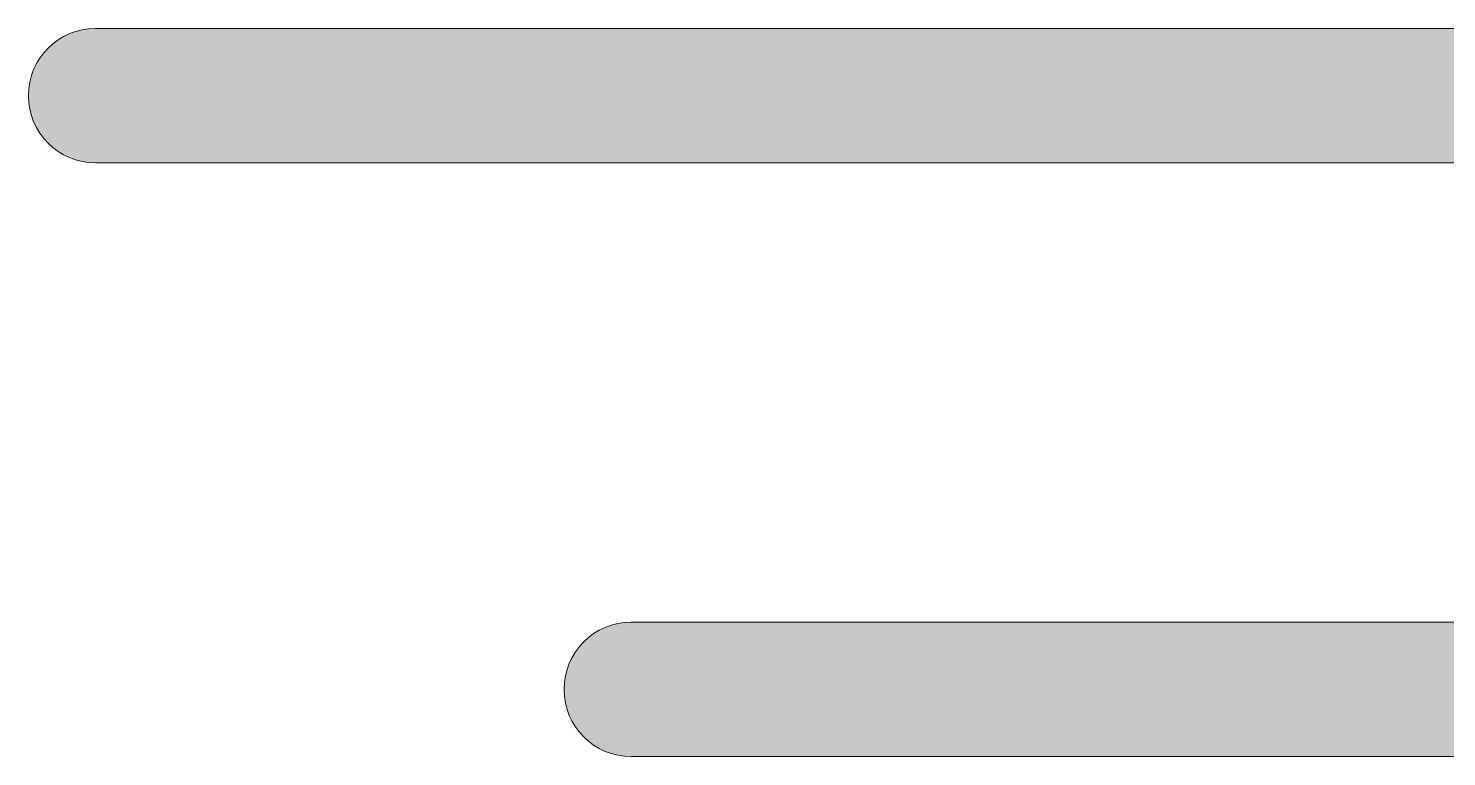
# Model space of a CAD drawing. Header units: inches. Extents: x 58 to 1022, y -797 to -283.
# Drawn here: x 130.9 to 203.9, y -788.2 to -750.7 of the extents above; entities that cross this region are included whole.
import ezdxf

# ---------------------------------------------------------------- set-up
doc = ezdxf.new("R2010")
doc.units = ezdxf.units.IN
doc.header["$MEASUREMENT"] = 0
doc.layers.add('Layer 1', color=7, linetype='Continuous')

# ---------------------------------------------------------------- blocks, each defined once
blk = doc.blocks.new('block 51')
at = {"layer": 'Layer 1', "true_color": 0x680b10}
h = blk.add_hatch(color=246, dxfattribs=at)
h.dxf.hatch_style = 2
edge = h.paths.add_edge_path()
edge.add_spline(control_points=[(354.798, -757.661), (354.798, -757.661), (134.35, -757.661), (134.35, -757.661), (132.441, -757.661), (130.892, -756.112), (130.892, -754.203), (130.892, -752.293), (132.441, -750.745), (134.35, -750.745), (134.35, -750.745), (354.798, -750.745), (354.798, -750.745), (356.708, -750.745), (358.256, -752.293), (358.256, -754.203), (358.256, -756.112), (356.708, -757.661), (354.798, -757.661)], knot_values=[0, 0, 0, 0, 1, 1, 1, 2, 2, 2, 3, 3, 3, 4, 4, 4, 5, 5, 5, 6, 6, 6, 6], degree=3, periodic=1)
at = {"layer": 'Layer 1', "lineweight": 0}
blk.add_open_spline([(354.798, -757.661), (354.798, -757.661), (134.35, -757.661), (134.35, -757.661), (132.441, -757.661), (130.892, -756.112), (130.892, -754.203), (130.892, -752.293), (132.441, -750.745), (134.35, -750.745), (134.35, -750.745), (354.798, -750.745), (354.798, -750.745), (356.708, -750.745), (358.256, -752.293), (358.256, -754.203), (358.256, -756.112), (356.708, -757.661), (354.798, -757.661)], degree=3, knots=[0, 0, 0, 0, 1, 1, 1, 2, 2, 2, 3, 3, 3, 4, 4, 4, 5, 5, 5, 6, 6, 6, 6], dxfattribs=at)
blk = doc.blocks.new('block 52')
at = {"layer": 'Layer 1', "true_color": 0x680b10}
h = blk.add_hatch(color=246, dxfattribs=at)
h.dxf.hatch_style = 2
edge = h.paths.add_edge_path()
edge.add_spline(control_points=[(354.798, -788.205), (354.798, -788.205), (161.906, -788.205), (161.906, -788.205), (159.997, -788.205), (158.448, -786.657), (158.448, -784.747), (158.448, -782.838), (159.997, -781.289), (161.906, -781.289), (161.906, -781.289), (354.798, -781.289), (354.798, -781.289), (356.708, -781.289), (358.256, -782.838), (358.256, -784.747), (358.256, -786.657), (356.708, -788.205), (354.798, -788.205)], knot_values=[0, 0, 0, 0, 1, 1, 1, 2, 2, 2, 3, 3, 3, 4, 4, 4, 5, 5, 5, 6, 6, 6, 6], degree=3, periodic=1)
at = {"layer": 'Layer 1', "lineweight": 0}
blk.add_open_spline([(354.798, -788.205), (354.798, -788.205), (161.906, -788.205), (161.906, -788.205), (159.997, -788.205), (158.448, -786.657), (158.448, -784.747), (158.448, -782.838), (159.997, -781.289), (161.906, -781.289), (161.906, -781.289), (354.798, -781.289), (354.798, -781.289), (356.708, -781.289), (358.256, -782.838), (358.256, -784.747), (358.256, -786.657), (356.708, -788.205), (354.798, -788.205)], degree=3, knots=[0, 0, 0, 0, 1, 1, 1, 2, 2, 2, 3, 3, 3, 4, 4, 4, 5, 5, 5, 6, 6, 6, 6], dxfattribs=at)
blk = doc.blocks.new('block 50')
at = {"layer": 'Layer 1'}
for name in ['block 51', 'block 52']:
    blk.add_blockref(name, (0, 0), dxfattribs=at)
blk = doc.blocks.new('block 13')
at = {"layer": 'Layer 1'}
blk.add_blockref('block 50', (0, 0), dxfattribs=at)
blk = doc.blocks.new('block 2')
at = {"layer": 'Layer 1'}
blk.add_blockref('block 13', (0, 0), dxfattribs=at)

msp = doc.modelspace()

# ---------------------------------------------------------------- block references
at = {"layer": 'Layer 1'}
msp.add_blockref('block 2', (0, 0), dxfattribs=at)

doc.saveas('drawing.dxf')
